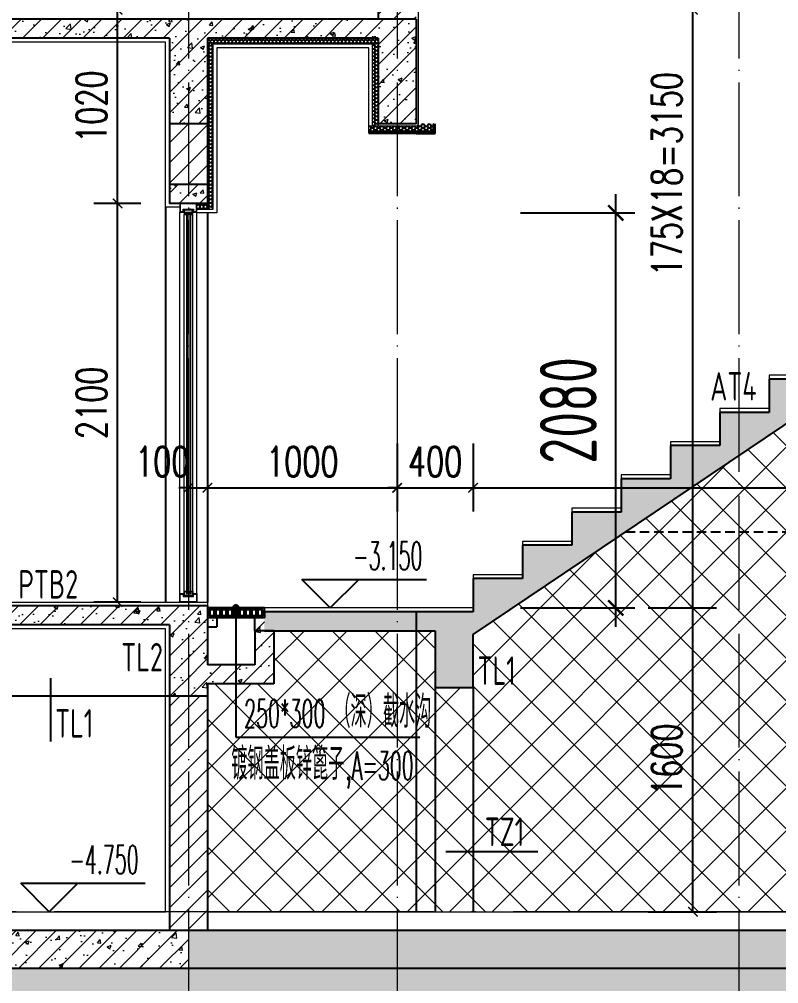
# Model space of a CAD drawing. Extents: x -655480 to 203344, y -294099 to 287156.
# Drawn here: x 52331 to 56332, y 199820 to 204900 of the extents above; entities that cross this region are included whole.
import ezdxf

# ---------------------------------------------------------------- set-up
doc = ezdxf.new("R2010")
doc.units = 0
doc.header["$LTSCALE"] = 1000
doc.linetypes.add('DOTE', pattern=[2.42, 2, -0.2, 0.02, -0.2])
doc.linetypes.add('HIDDEN', pattern=[0.375, 0.25, -0.125])
doc.layers.get('0').update_dxf_attribs({"linetype": 'CONTINUOUS'})
doc.layers.get('DEFPOINTS').update_dxf_attribs({"linetype": 'CONTINUOUS'})
for name, color, linetype in [('COLUMN', 4, 'CONTINUOUS'), ('DIM', 2, 'CONTINUOUS'), ('DIM_ELEV', 3, 'CONTINUOUS'), ('DIM_LEAD', 3, 'CONTINUOUS'), ('PUB_TEXT', 2, 'CONTINUOUS'), ('S-砼墙填充', 251, 'CONTINUOUS'), ('TEXT', 2, 'CONTINUOUS'), ('WALL', 5, 'CONTINUOUS'), ('地库集水坑', 128, 'CONTINUOUS'), ('审核', 1, 'CONTINUOUS'), ('尺寸标注', 86, 'CONTINUOUS'), ('看线', 251, 'CONTINUOUS'), ('立面-看线', 251, 'CONTINUOUS')]:
    doc.layers.add(name, color=color, linetype=linetype)
for name, color, linetype, lineweight in [('DOTE', 19, 'DOTE', 9), ('PUB_HATCH', 8, 'CONTINUOUS', 9), ('S_WINDOW', 144, 'CONTINUOUS', 15), ('内粉刷', 37, 'CONTINUOUS', 9), ('填充', 251, 'CONTINUOUS', 5), ('立面-中轮廓线', 30, 'CONTINUOUS', 35), ('细细', 250, 'CONTINUOUS', 0)]:
    doc.layers.add(name, color=color, linetype=linetype, lineweight=lineweight)
doc.styles.add('_TCH_DIM', font='SIMPLEX.shx', dxfattribs={"width": 0.7, "bigfont": 'GBCBIG.shx'})
doc.styles.add('_TCH_DIM_T3', font='SIMPLEX', dxfattribs={"width": 0.705882, "bigfont": 'GBCBIG'})
doc.styles.add('TSSD_DIMENSION', font='Tssdeng.shx', dxfattribs={"width": 0.7, "bigfont": 'tssdchn.shx'})
doc.styles.add('TSSD_REIN', font='tssdeng.shx', dxfattribs={"width": 0.7, "height": 300, "bigfont": 'tssdchn.shx'})
doc.dimstyles.new('_TCH_ARCH&&50', dxfattribs={"dimtxt": 157.5, "dimasz": 50, "dimexe": 125, "dimexo": 150, "dimgap": 58.75, "dimtad": 1, "dimdec": 0, "dimzin": 0, "dimdsep": 46, "dimtxsty": '_TCH_DIM_T3', "dimblk": 'ARCHTICK', "dimcen": 0.09, "dimclrt": 7, "dimazin": 0, "dimtfac": 1, "dimtdec": 0, "dimtix": 1, "dimtmove": 2, "dimatfit": 3, "dimldrblk": 'ARCHTICK', "dimfxl": 1, "dimtolj": 1, "dimtzin": 0, "dimarcsym": 0})
doc.dimstyles.new('TSSD_100_100$0', dxfattribs={"dimtxt": 300, "dimasz": 80, "dimexe": 100, "dimexo": 250, "dimgap": 100, "dimtad": 1, "dimdec": 0, "dimzin": 0, "dimdsep": 46, "dimtxsty": 'TSSD_DIMENSION', "dimblk": 'ARCHTICK', "dimcen": 0, "dimdle": 100, "dimclrd": 3, "dimclre": 3, "dimclrt": 7, "dimadec": 0, "dimazin": 0, "dimtfac": 1, "dimtdec": 0, "dimtix": 1, "dimtmove": 2, "dimatfit": 3, "dimldrblk": 'ARCHTICK', "dimfxl": 1, "dimtolj": 1, "dimtzin": 0, "dimarcsym": 0})
pattern_1 = [(315, (-951242.3434, -325583.9685), (-1.767766953, -1.767766953), []), (315, (-951241.165, -325583.9685), (-1.767766953, -1.767766953), [])]
pattern_2 = [(315, (-951242.3434, -327722.2054), (-1.767766953, -1.767766953), []), (315, (-951241.165, -327722.2054), (-1.767766953, -1.767766953), [])]
pattern_3 = [(45, (-360065.58, 241258.53), (-53.033009, 53.033009), []), (50, (-360065.58, 241258.53), (215.178055, -18.82564), [22.5, -247.5]), (355, (-360065.58, 241258.53), (-41.6254, 225.65764), [18, -198]), (100.4514, (-360047.65, 241256.96), (173.55281, 206.83186), [19.12206, -210.34263]), (46.1842, (-360065.58, 241318.53), (320.17231, -49.6557), [33.75, -371.25]), (96.6356, (-360038.9, 241314.4), (280.39881, 292.23536), [28.68309, -315.5139]), (351.1842, (-360065.58, 241318.53), (280.39858, 292.23558), [27, -297]), (21, (-360035.58, 241303.53), (179.072116, -120.78567), [22.5, -247.5]), (326, (-360035.58, 241303.53), (72.9946, 217.54501), [18, -198]), (71.4514, (-360020.66, 241293.46), (252.06679, 96.75915), [19.12206, -210.34263]), (37.5, (-360065.58, 241258.53), (3.647957, 99.868156), [0, -195.6, 0, -201, 0, -198.75]), (7.5, (-360065.58, 241258.53), (78.92086, 118.323514), [0, -114.6, 0, -191.1, 0, -75.75]), (327.5, (-360132.48, 241258.53), (160.146731, -6.766462), [0, -75, 0, -234, 0, -310.5]), (317.5, (-360162.48, 241258.53), (174.95585, 30.031495), [0, -97.5, 0, -155.4, 0, -220.5])]
pattern_4 = [(45, (-360065.58, 241312.38), (-53.03303, 53.03303), [])]

# ---------------------------------------------------------------- blocks, each defined once
blk = doc.blocks.new('_ArchTick')
at = {"color": 0, "linetype": 'ByBlock', "const_width": 0.15}
blk.add_lwpolyline([(-0.5, -0.5), (0.5, 0.5)], dxfattribs=at)
blk = doc.blocks.new('*D1178')
at = {"layer": 'DEFPOINTS', "color": 0, "transparency": 16777216}
for p in [(54722.1, 202815.9), (59142.1, 202815.9), (59142.1, 202432.3)]:
    blk.add_point(p, dxfattribs=at)
at = {"layer": '尺寸标注', "color": 0, "lineweight": -2, "transparency": 16777216}
for p, q in [((54722.1, 202665.9), (54722.1, 202307.3)), ((59142.1, 202665.9), (59142.1, 202307.3)), ((54722.1, 202432.3), (59142.1, 202432.3))]:
    blk.add_line(p, q, dxfattribs=at)
at = {"layer": '尺寸标注', "color": 0, "lineweight": -2, "transparency": 16777216, "xscale": 50, "yscale": 50, "zscale": 50, "rotation": 180}
blk.add_blockref('_ArchTick', (54722.1, 202432.3), dxfattribs=at)
at = {"layer": '尺寸标注', "color": 0, "lineweight": -2, "transparency": 16777216, "xscale": 50, "yscale": 50, "zscale": 50}
blk.add_blockref('_ArchTick', (59142.1, 202432.3), dxfattribs=at)
at = {"layer": '尺寸标注', "color": 7, "transparency": 16777216, "insert": (56932.1, 202569.8), "char_height": 157.5, "attachment_point": 5, "style": '_TCH_DIM_T3'}
blk.add_mtext('\\A1;260X17=4420', dxfattribs=at)
blk = doc.blocks.new('*D1179')
at = {"layer": 'DEFPOINTS', "color": 0, "transparency": 16777216}
for p in [(54322.1, 202815.9), (54722.1, 202815.9), (54722.1, 202432.3)]:
    blk.add_point(p, dxfattribs=at)
at = {"layer": '尺寸标注', "color": 0, "lineweight": -2, "transparency": 16777216}
for p, q in [((54322.1, 202665.9), (54322.1, 202307.3)), ((54722.1, 202665.9), (54722.1, 202307.3)), ((54322.1, 202432.3), (54272.1, 202432.3)), ((54322.1, 202432.3), (54722.1, 202432.3)), ((54722.1, 202432.3), (54772.1, 202432.3))]:
    blk.add_line(p, q, dxfattribs=at)
at = {"layer": '尺寸标注', "color": 0, "lineweight": -2, "transparency": 16777216, "xscale": 50, "yscale": 50, "zscale": 50}
blk.add_blockref('_ArchTick', (54322.1, 202432.3), dxfattribs=at)
at = {"layer": '尺寸标注', "color": 0, "lineweight": -2, "transparency": 16777216, "xscale": 50, "yscale": 50, "zscale": 50, "rotation": 180}
blk.add_blockref('_ArchTick', (54722.1, 202432.3), dxfattribs=at)
at = {"layer": '尺寸标注', "color": 7, "transparency": 16777216, "insert": (54522.1, 202569.8), "char_height": 157.5, "attachment_point": 5, "style": '_TCH_DIM_T3'}
blk.add_mtext('\\A1;400', dxfattribs=at)
blk = doc.blocks.new('*D1180')
at = {"layer": 'DEFPOINTS', "color": 0, "transparency": 16777216}
for p in [(53322.1, 202815.9), (54322.1, 202815.9), (54322.1, 202432.3)]:
    blk.add_point(p, dxfattribs=at)
at = {"layer": '尺寸标注', "color": 0, "lineweight": -2, "transparency": 16777216}
for p, q in [((53322.1, 202665.9), (53322.1, 202307.3)), ((54322.1, 202665.9), (54322.1, 202307.3)), ((53322.1, 202432.3), (54322.1, 202432.3))]:
    blk.add_line(p, q, dxfattribs=at)
at = {"layer": '尺寸标注', "color": 0, "lineweight": -2, "transparency": 16777216, "xscale": 50, "yscale": 50, "zscale": 50, "rotation": 180}
blk.add_blockref('_ArchTick', (53322.1, 202432.3), dxfattribs=at)
at = {"layer": '尺寸标注', "color": 0, "lineweight": -2, "transparency": 16777216, "xscale": 50, "yscale": 50, "zscale": 50}
blk.add_blockref('_ArchTick', (54322.1, 202432.3), dxfattribs=at)
at = {"layer": '尺寸标注', "color": 7, "transparency": 16777216, "insert": (53822.1, 202569.8), "char_height": 157.5, "attachment_point": 5, "style": '_TCH_DIM_T3'}
blk.add_mtext('\\A1;1000', dxfattribs=at)
blk = doc.blocks.new('*D1181')
at = {"layer": 'DEFPOINTS', "color": 0, "transparency": 16777216}
for p in [(53222.1, 202815.9), (53322.1, 202815.9), (53322.1, 202432.3)]:
    blk.add_point(p, dxfattribs=at)
at = {"layer": '尺寸标注', "color": 0, "lineweight": -2, "transparency": 16777216}
for p, q in [((53222.1, 202665.9), (53222.1, 202307.3)), ((53322.1, 202665.9), (53322.1, 202307.3)), ((53222.1, 202432.3), (53172.1, 202432.3)), ((53222.1, 202432.3), (53322.1, 202432.3)), ((53322.1, 202432.3), (53372.1, 202432.3))]:
    blk.add_line(p, q, dxfattribs=at)
at = {"layer": '尺寸标注', "color": 0, "lineweight": -2, "transparency": 16777216, "xscale": 50, "yscale": 50, "zscale": 50}
blk.add_blockref('_ArchTick', (53222.1, 202432.3), dxfattribs=at)
at = {"layer": '尺寸标注', "color": 0, "lineweight": -2, "transparency": 16777216, "xscale": 50, "yscale": 50, "zscale": 50, "rotation": 180}
blk.add_blockref('_ArchTick', (53322.1, 202432.3), dxfattribs=at)
at = {"layer": '尺寸标注', "color": 7, "transparency": 16777216, "insert": (53084.6, 202569.8), "char_height": 157.5, "attachment_point": 5, "style": '_TCH_DIM_T3'}
blk.add_mtext('\\A1;100', dxfattribs=at)
blk = doc.blocks.new('*D1185')
at = {"layer": 'DEFPOINTS', "color": 0, "transparency": 16777216}
for p in [(55494, 204949.7), (55879.9, 204949.7), (55494, 201799.7)]:
    blk.add_point(p, dxfattribs=at)
at = {"layer": '尺寸标注', "color": 0, "lineweight": -2, "transparency": 16777216}
for p, q in [((55644, 204949.7), (56004.9, 204949.7)), ((55879.9, 201799.7), (55879.9, 204949.7)), ((55644, 201799.7), (56004.9, 201799.7))]:
    blk.add_line(p, q, dxfattribs=at)
at = {"layer": '尺寸标注', "color": 0, "lineweight": -2, "transparency": 16777216, "xscale": 50, "yscale": 50, "zscale": 50}
for p, rotation in [((55879.9, 204949.7), 90), ((55879.9, 201799.7), 270)]:
    blk.add_blockref('_ArchTick', p, dxfattribs=dict(at, rotation=rotation))
at = {"layer": '尺寸标注', "color": 7, "transparency": 16777216, "insert": (55742.4, 204084), "char_height": 157.5, "attachment_point": 5, "rotation": 90, "style": '_TCH_DIM_T3'}
blk.add_mtext('\\A1;175X18=3150', dxfattribs=at)
blk = doc.blocks.new('*D1186')
at = {"layer": 'DEFPOINTS', "color": 0, "transparency": 16777216}
for p in [(55494, 201799.7), (55879.9, 201799.7), (55494, 200199.7)]:
    blk.add_point(p, dxfattribs=at)
at = {"layer": '尺寸标注', "color": 0, "lineweight": -2, "transparency": 16777216}
for p, q in [((55644, 201799.7), (56004.9, 201799.7)), ((55879.9, 200199.7), (55879.9, 201799.7)), ((55644, 200199.7), (56004.9, 200199.7))]:
    blk.add_line(p, q, dxfattribs=at)
at = {"layer": '尺寸标注', "color": 0, "lineweight": -2, "transparency": 16777216, "xscale": 50, "yscale": 50, "zscale": 50}
for p, rotation in [((55879.9, 201799.7), 90), ((55879.9, 200199.7), 270)]:
    blk.add_blockref('_ArchTick', p, dxfattribs=dict(at, rotation=rotation))
at = {"layer": '尺寸标注', "color": 7, "transparency": 16777216, "insert": (55742.4, 200999.7), "char_height": 157.5, "attachment_point": 5, "rotation": 90, "style": '_TCH_DIM_T3'}
blk.add_mtext('\\A1;1600', dxfattribs=at)
blk = doc.blocks.new('*D1187')
at = {"layer": 'DEFPOINTS', "color": 0, "transparency": 16777216}
for p in [(52849.1, 204949.7), (53122.1, 204949.7), (53122.1, 203929.7)]:
    blk.add_point(p, dxfattribs=at)
at = {"layer": '尺寸标注', "color": 0, "lineweight": -2, "transparency": 16777216}
for p, q in [((52972.1, 204949.7), (52724.1, 204949.7)), ((52849.1, 203929.7), (52849.1, 204949.7)), ((52972.1, 203929.7), (52724.1, 203929.7))]:
    blk.add_line(p, q, dxfattribs=at)
at = {"layer": '尺寸标注', "color": 0, "lineweight": -2, "transparency": 16777216, "xscale": 50, "yscale": 50, "zscale": 50}
for p, rotation in [((52849.1, 204949.7), 90), ((52849.1, 203929.7), 270)]:
    blk.add_blockref('_ArchTick', p, dxfattribs=dict(at, rotation=rotation))
at = {"layer": '尺寸标注', "color": 7, "transparency": 16777216, "insert": (52711.6, 204439.7), "char_height": 157.5, "attachment_point": 5, "rotation": 90, "style": '_TCH_DIM_T3'}
blk.add_mtext('\\A1;1020', dxfattribs=at)
blk = doc.blocks.new('*D1188')
at = {"layer": 'DEFPOINTS', "color": 0, "transparency": 16777216}
for p in [(52849.1, 203929.7), (53122.1, 203929.7), (53122.1, 201829.7)]:
    blk.add_point(p, dxfattribs=at)
at = {"layer": '尺寸标注', "color": 0, "lineweight": -2, "transparency": 16777216}
for p, q in [((52972.1, 203929.7), (52724.1, 203929.7)), ((52849.1, 201829.7), (52849.1, 203929.7)), ((52972.1, 201829.7), (52724.1, 201829.7))]:
    blk.add_line(p, q, dxfattribs=at)
at = {"layer": '尺寸标注', "color": 0, "lineweight": -2, "transparency": 16777216, "xscale": 50, "yscale": 50, "zscale": 50}
for p, rotation in [((52849.1, 203929.7), 90), ((52849.1, 201829.7), 270)]:
    blk.add_blockref('_ArchTick', p, dxfattribs=dict(at, rotation=rotation))
at = {"layer": '尺寸标注', "color": 7, "transparency": 16777216, "insert": (52711.6, 202879.7), "char_height": 157.5, "attachment_point": 5, "rotation": 90, "style": '_TCH_DIM_T3'}
blk.add_mtext('\\A1;2100', dxfattribs=at)
blk = doc.blocks.new('*D1221')
at = {"layer": 'DEFPOINTS', "color": 0, "transparency": 16777216}
for p in [(54722.1, 203879.7), (55473.7, 203879.7), (54722.1, 201799.7)]:
    blk.add_point(p, dxfattribs=at)
at = {"layer": 'DIM', "color": 3, "lineweight": -2, "transparency": 16777216}
for p, q in [((55473.7, 201699.7), (55473.7, 203979.7)), ((54972.1, 203879.7), (55573.7, 203879.7)), ((54972.1, 201799.7), (55573.7, 201799.7))]:
    blk.add_line(p, q, dxfattribs=at)
at = {"layer": 'DIM', "color": 3, "lineweight": -2, "transparency": 16777216, "xscale": 80, "yscale": 80, "zscale": 80}
for p, rotation in [((55473.7, 203879.7), 90), ((55473.7, 201799.7), 270)]:
    blk.add_blockref('_ArchTick', p, dxfattribs=dict(at, rotation=rotation))
at = {"layer": 'DIM', "color": 7, "transparency": 16777216, "insert": (55223.7, 202839.7), "char_height": 300, "attachment_point": 5, "rotation": 90, "style": 'TSSD_DIMENSION'}
blk.add_mtext('\\A1;2080', dxfattribs=at)

msp = doc.modelspace()

# ---------------------------------------------------------------- hatches: boundary and pattern name
h = msp.add_hatch()
h.set_pattern_fill('ANSI34', color=1, style=0, double=1)
h.set_pattern_definition([(45, (-1239341.808, -304651.049), (-6.73519209, 6.73519209), []), (45, (-1239339.563, -304651.049), (-6.73519209, 6.73519209), []), (45, (-1239337.318, -304651.049), (-6.73519209, 6.73519209), []), (45, (-1239335.073, -304651.049), (-6.73519209, 6.73519209), [])])
h.paths.add_polyline_path([(54522.09, 204349.4), (54512.09, 204349.4), (54512.09, 204309.4), (54172.1, 204309.4), (54172.1, 204299.4), (54522.09, 204299.4)])
at = {"layer": 'PUB_HATCH'}
h = msp.add_hatch(dxfattribs=at)
h.set_pattern_fill('普通砖', color=256, scale=30, style=0)
h.set_pattern_definition(pattern_4)
h.paths.add_polyline_path([(54422.1, 207949.73), (54222.1, 207949.73), (54222.11, 204899.94), (54422.11, 204899.94)])
h = msp.add_hatch(dxfattribs=at)
h.set_pattern_fill('钢筋混凝土', color=256, scale=30, style=0)
h.set_pattern_definition(pattern_3)
h.paths.add_polyline_path([(60642.11, 204779.73), (59142.11, 204929.73), (59142.11, 204754.73), (58882.11, 204754.73), (58882.11, 204579.73), (58622.11, 204579.73), (58622.11, 204404.73), (58362.11, 204404.73), (58362.11, 204229.73), (58102.11, 204229.73), (58102.11, 204054.73), (57842.11, 204054.73), (57842.11, 203879.73), (57582.11, 203879.73), (57582.11, 203704.73), (57322.11, 203704.73), (57322.11, 203529.73), (57062.11, 203529.73), (57062.11, 203354.73), (56802.11, 203354.73), (56802.11, 203179.73), (56542.11, 203179.73), (56542.11, 203004.73), (56282.11, 203004.73), (56282.11, 202829.73), (56022.11, 202829.73), (56022.11, 202654.73), (55762.11, 202654.73), (55762.11, 202479.73), (55502.11, 202479.73), (55502.11, 202304.73), (55242.11, 202304.73), (55242.11, 202129.73), (54982.11, 202129.73), (54982.11, 201954.73), (54722.11, 201954.73), (54722.11, 201779.73), (53622.06, 201779.73), (53622.06, 201679.73), (54522.11, 201679.73), (54522.11, 201379.73), (54722.11, 201379.73), (54722.11, 201659.19), (59394.4, 204804.01), (60642.11, 204679.24)])
h = msp.add_hatch(dxfattribs=at)
h.set_pattern_fill('钢筋混凝土', color=256, scale=30, style=0)
h.set_pattern_definition(pattern_3)
h.paths.add_polyline_path([(53222.54, 204833.27), (53223.4, 204899.94), (50423.46, 204899.94), (50422.61, 204833.27), (50522.18, 204799.94), (53122.11, 204799.94)])
h = msp.add_hatch(dxfattribs=at)
h.set_pattern_fill('钢筋混凝土', color=256, scale=30, style=0)
h.set_pattern_definition(pattern_3)
h.paths.add_polyline_path([(54222.11, 204799.94), (54422.11, 204899.94), (53223.4, 204899.94), (53222.54, 204833.27), (53322.11, 204799.94)])
h = msp.add_hatch(dxfattribs=at)
h.set_pattern_fill('钢筋混凝土', color=256, scale=30, style=0)
h.set_pattern_definition(pattern_3)
h.paths.add_polyline_path([(54422.11, 204899.94), (54222.11, 204799.94), (54222.11, 204349.4), (54422.11, 204349.4)])
h = msp.add_hatch(dxfattribs=at)
h.set_pattern_fill('钢筋混凝土', color=256, scale=30, style=0)
h.set_pattern_definition(pattern_3)
h.paths.add_polyline_path([(53222.54, 204833.27), (53122.11, 204799.94), (53122.11, 204349.4), (53322.11, 204349.4), (53322.11, 204799.94)])
h = msp.add_hatch(dxfattribs=at)
h.set_pattern_fill('普通砖', color=256, scale=30, style=0)
h.set_pattern_definition(pattern_4)
h.paths.add_polyline_path([(53322.11, 204349.4), (53122.11, 204349.4), (53122.11, 204029.73), (53322.11, 204029.73)])
h = msp.add_hatch(dxfattribs=at)
h.set_pattern_fill('钢筋混凝土', color=256, scale=30, style=0)
h.set_pattern_definition(pattern_3)
h.paths.add_polyline_path([(53122.11, 204029.73), (53122.11, 203929.73), (53322.11, 203929.73), (53322.11, 204029.73)])
h = msp.add_hatch(dxfattribs=at)
h.set_pattern_fill('钢筋混凝土', color=256, scale=30, style=0)
h.set_pattern_definition(pattern_3)
h.paths.add_polyline_path([(53122.26, 201709.74), (53322.11, 201809.74), (50322.16, 201809.74), (50522.16, 201709.74)])
h = msp.add_hatch(dxfattribs=at)
h.set_pattern_fill('钢筋混凝土', color=256, scale=30, style=0)
h.set_pattern_definition(pattern_3)
h.paths.add_polyline_path([(53322.11, 201809.74), (53122.26, 201709.74), (53122.58, 201499.57), (53222.51, 201474.76), (53322.58, 201499.73)])
h = msp.add_hatch(dxfattribs=at)
h.set_pattern_fill('钢筋混凝土', color=256, scale=30, style=0)
h.set_pattern_definition(pattern_3)
h.paths.add_polyline_path([(53322.06, 201699.73), (53372.06, 201699.74), (53372.06, 201749.74), (53322.06, 201749.73)])
h = msp.add_hatch(dxfattribs=at)
h.set_pattern_fill('钢筋混凝土', color=256, scale=30, style=0)
h.set_pattern_definition(pattern_3)
h.paths.add_polyline_path([(53622.06, 201679.74), (53622.06, 201749.74), (53572.11, 201749.73), (53572.11, 201679.73)])
h = msp.add_hatch(dxfattribs=at)
h.set_pattern_fill('钢筋混凝土', color=256, scale=30, style=0)
h.set_pattern_definition(pattern_3)
h.paths.add_polyline_path([(53572.11, 201679.73), (53572.11, 201499.73), (53672.11, 201399.73), (53672.11, 201679.73)])
h = msp.add_hatch(dxfattribs=at)
h.set_pattern_fill('钢筋混凝土', color=256, scale=30, style=0)
h.set_pattern_definition(pattern_3)
h.paths.add_polyline_path([(53222.51, 201474.76), (53122.58, 201500.02), (53122.1, 201334.83), (53322.1, 201334.25), (53322.29, 201399.73)])
h = msp.add_hatch(dxfattribs=at)
h.set_pattern_fill('钢筋混凝土', color=256, scale=30, style=0)
h.set_pattern_definition(pattern_3)
h.paths.add_polyline_path([(53672.11, 201399.73), (53572.11, 201499.73), (53322.58, 201499.73), (53222.51, 201474.76), (53322.29, 201399.73)])
h = msp.add_hatch(dxfattribs=at)
h.set_pattern_fill('普通砖', color=256, scale=30, style=0)
h.set_pattern_definition(pattern_4)
h.paths.add_polyline_path([(53322.12, 201334.54), (53122.12, 201334.54), (53122.11, 200099.73), (53322.11, 200099.73)])
h = msp.add_hatch(dxfattribs=at)
h.set_pattern_fill('钢筋混凝土', color=256, scale=30, style=0)
h.set_pattern_definition(pattern_3)
h.paths.add_polyline_path([(53222.11, 199899.73), (53222.11, 200099.73), (50422.17, 200099.73), (50422.17, 199899.73)])
h = msp.add_hatch(dxfattribs=at)
h.set_pattern_fill('钢筋混凝土', color=256, scale=30, style=0)
h.set_pattern_definition(pattern_3)
h.paths.add_polyline_path([(61494.36, 200099.73), (53222.11, 200099.73), (53222.11, 199899.73), (61494.36, 199899.73)])
at = {"layer": '地库集水坑'}
h = msp.add_hatch(dxfattribs=at)
h.set_pattern_fill('STEEL', color=250, scale=20, angle=45, style=0)
h.set_pattern_definition([(90, (-1848329.876, 4144488.78), (-31.75, 5e-15), []), (90, (-1848341.1, 4144500.005), (-31.75, 5e-15), [])])
h.paths.add_polyline_path([(53622.06, 201799.73), (53322.06, 201799.73), (53322.06, 201749.73), (53622.06, 201749.73)])
at = {"layer": '填充'}
h = msp.add_hatch(dxfattribs=at)
h.set_pattern_fill('ANSI37', color=196, scale=100, style=0)
h.set_pattern_definition([(45, (58172.1, 210059.77), (-112.2532, 112.2532), []), (135, (58172.1, 210059.77), (-112.2532, -112.2532), [])])
edge = h.paths.add_edge_path()
edge.add_line((57922.53, 203398.18), (57922.53, 202998.04))
edge.add_line((57922.53, 202998.04), (57722.1, 202998.48))
edge.add_line((57722.1, 202998.48), (57723.1, 203679.09))
edge.add_line((57723.1, 203679.09), (57308.06, 203399.73))
edge.add_line((57308.06, 203399.73), (54722.11, 201659.19))
edge.add_line((54722.11, 201659.19), (54722.11, 201379.73))
edge.add_line((54722.11, 201379.73), (54522.11, 201379.73))
edge.add_line((54522.11, 201379.73), (54522.11, 201679.73))
edge.add_line((54522.11, 201679.73), (53672.11, 201679.73))
edge.add_line((53672.11, 201679.73), (53672.11, 201399.73))
edge.add_line((53471.93, 201399.73), (53322.29, 201399.73))
edge.add_line((53322.29, 201399.73), (53322.11, 200199.74))
edge.add_line((53322.11, 200199.74), (61494.36, 200199.73))
edge.add_line((61494.36, 200199.73), (61494.36, 203399.73))
edge.add_line((61494.36, 203399.73), (57922.96, 203398.18))
h = msp.add_hatch(dxfattribs=at)
h.set_pattern_fill('EARTH', color=250, scale=50, angle=45, style=0)
h.set_pattern_definition([(45, (-105272.91, 336983.8), (0, 224.5064), [158.75, -158.75]), (45, (-105315, 337025.9), (0, 224.5064), [158.75, -158.75]), (45, (-105357.1, 337068), (0, 224.5064), [158.75, -158.75]), (135, (-105357.1, 337096.06), (-224.5064, 0), [158.75, -158.75]), (135, (-105315, 337138.15), (-224.5064, 0), [158.75, -158.75]), (135, (-105272.91, 337180.25), (-224.5064, 0), [158.75, -158.75])])
h.paths.add_polyline_path([(61494.36, 199349.84), (61494.36, 199900.09), (46315.51, 199900.09), (46315.51, 199349.84)])
at = {"layer": '立面-看线'}
h = msp.add_hatch(dxfattribs=at)
h.set_pattern_fill('HONEY', color=256, scale=7, angle=-90)
h.set_pattern_definition([(270, (-332014.926, 1015823.178), (9.623705, -16.66875), [11.1125, -22.225]), (30, (-332014.926, 1015823.178), (9.62370845, 16.66874801), [11.1125, -22.225]), (330, (-332014.926, 1015823.178), (19.24741345, -1.99e-06), [-22.225, 11.1125])])
h.paths.add_polyline_path([(54222.11, 204769.94), (54222.11, 204769.94), (54222.11, 204799.94), (53322.11, 204799.94), (53322.11, 204769.94)])
h = msp.add_hatch(dxfattribs=at)
h.set_pattern_fill('HONEY', color=256, scale=7)
h.set_pattern_definition([(360, (-757701.132, -180937.299), (16.66875, 9.623705), [11.1125, -22.225]), (120, (-757701.132, -180937.299), (-16.66874801, 9.62370845), [11.1125, -22.225]), (60, (-757701.132, -180937.299), (1.99e-06, 19.24741345), [-22.225, 11.1125])])
h.paths.add_polyline_path([(53322.11, 203899.73), (53352.11, 203899.73), (53352.11, 204769.94), (53322.11, 204769.94)])
h = msp.add_hatch(dxfattribs=at)
h.set_pattern_fill('HONEY', color=256, scale=7)
h.set_pattern_definition([(360, (-757376.3345, -183917.956), (16.66875, 9.623705), [11.1125, -22.225]), (120, (-757376.3345, -183917.956), (-16.66874801, 9.62370845), [11.1125, -22.225]), (60, (-757376.3345, -183917.956), (1.99e-06, 19.24741345), [-22.225, 11.1125])])
h.paths.add_polyline_path([(54222.11, 204339.29), (54192.11, 204339.29), (54192.11, 204769.6), (54222.11, 204769.6)])
h = msp.add_hatch(dxfattribs=at)
h.set_pattern_fill('HONEY', color=256, scale=7)
h.set_pattern_definition([(0, (-1239341.808, -304651.049), (16.66875, 9.623705), [11.1125, -22.225]), (120, (-1239341.808, -304651.049), (-16.66874801, 9.62370845), [11.1125, -22.225]), (60, (-1239341.808, -304651.049), (1.99e-06, 19.24741345), [-22.225, 11.1125])])
h.paths.add_polyline_path([(54512.09, 204349.4), (54432.1, 204349.4), (54432.1, 204339.4), (54172.1, 204339.4), (54172.1, 204309.41), (54512.09, 204309.4)])
h = msp.add_hatch(dxfattribs=at)
h.set_pattern_fill('HONEY', color=256, scale=7, angle=-90)
h.set_pattern_definition([(270, (-332069.978, 1014952.9745), (9.623705, -16.66875), [11.1125, -22.225]), (30, (-332069.978, 1014952.9745), (9.62370845, 16.66874801), [11.1125, -22.225]), (330, (-332069.978, 1014952.9745), (19.24741345, -1.99e-06), [-22.225, 11.1125])])
h.paths.add_polyline_path([(53322.11, 203899.73), (53322.11, 203929.73), (53267.06, 203929.73), (53267.06, 203899.73)])
at = {"layer": '细细'}
h = msp.add_hatch(dxfattribs=at)
h.set_pattern_fill('金属', color=256, style=0)
h.set_pattern_definition(pattern_1)
h.paths.add_polyline_path([(53267.06, 203884.73), (53247.06, 203884.73), (53247.06, 203898.24), (53197.06, 203898.24), (53197.06, 203884.73), (53177.06, 203884.73), (53177.06, 203929.73), (53267.06, 203929.73)])
h.paths.add_polyline_path([(53249.06, 203900.24), (53249.06, 203886.73), (53265.06, 203886.73), (53265.06, 203927.73), (53179.06, 203927.73), (53179.06, 203886.73), (53195.06, 203886.73), (53195.06, 203900.24)], flags=16)
h = msp.add_hatch(dxfattribs=at)
h.set_pattern_fill('金属', color=256, style=0)
h.set_pattern_definition(pattern_1)
h.paths.add_polyline_path([(53199.56, 203896.24), (53199.56, 203871.24), (53211.56, 203871.24), (53211.56, 203881.24), (53232.56, 203881.24), (53232.56, 203871.24), (53244.56, 203871.24), (53244.56, 203896.24)])
h.paths.add_polyline_path([(53242.56, 203894.24), (53242.56, 203873.24), (53234.56, 203873.24), (53234.56, 203883.24), (53209.56, 203883.24), (53209.56, 203873.24), (53201.56, 203873.24), (53201.56, 203894.24)], flags=16)
h = msp.add_hatch(color=256, dxfattribs=at)
edge = h.paths.add_edge_path()
edge.add_line((53226.56, 203881.24), (53226.56, 203869.24))
edge.add_arc((53222.06, 203860.94), 9.44, 61.51755, 118.48245)
edge.add_line((53217.56, 203869.24), (53217.56, 203881.24))
edge.add_arc((53222.06, 203889.53), 9.44, 241.51755, 298.48245)
h = msp.add_hatch(dxfattribs=at)
h.set_pattern_fill('金属', color=256, style=0)
h.set_pattern_definition(pattern_2)
h.paths.add_polyline_path([(53267.06, 201874.74), (53247.06, 201874.74), (53247.06, 201861.23), (53197.06, 201861.23), (53197.06, 201874.74), (53177.06, 201874.74), (53177.06, 201829.74), (53267.06, 201829.74)])
h.paths.add_polyline_path([(53249.06, 201859.23), (53249.06, 201872.74), (53265.06, 201872.74), (53265.06, 201831.74), (53179.06, 201831.74), (53179.06, 201872.74), (53195.06, 201872.74), (53195.06, 201859.23)], flags=16)
h = msp.add_hatch(dxfattribs=at)
h.set_pattern_fill('金属', color=256, style=0)
h.set_pattern_definition(pattern_2)
h.paths.add_polyline_path([(53199.56, 201863.23), (53199.56, 201888.23), (53211.56, 201888.23), (53211.56, 201878.23), (53232.56, 201878.23), (53232.56, 201888.23), (53244.56, 201888.23), (53244.56, 201863.23)])
h.paths.add_polyline_path([(53242.56, 201865.23), (53242.56, 201886.23), (53234.56, 201886.23), (53234.56, 201876.23), (53209.56, 201876.23), (53209.56, 201886.23), (53201.56, 201886.23), (53201.56, 201865.23)], flags=16)
h = msp.add_hatch(color=256, dxfattribs=at)
edge = h.paths.add_edge_path()
edge.add_line((53226.56, 201878.23), (53226.56, 201890.23))
edge.add_arc((53222.06, 201898.53), 9.44, 241.51755, 298.48245, ccw=False)
edge.add_line((53217.56, 201890.23), (53217.56, 201878.23))
edge.add_arc((53222.06, 201869.94), 9.44, 61.51755, 118.48245, ccw=False)

# ---------------------------------------------------------------- linework, layer by layer
at = {"color": 1}
for p, q in [((54512.09, 204309.4), (54172.1, 204309.4)), ((54172.1, 204309.4), (54172.1, 204299.4)), ((54512.09, 204349.4), (54512.09, 204309.4)), ((54522.09, 204299.4), (54522.09, 204349.4)), ((54172.1, 204299.4), (54522.09, 204299.4))]:
    msp.add_line(p, q, dxfattribs=at)
at = {"layer": 'COLUMN'}
msp.add_lwpolyline([(53622.11, 201779.73), (53622.11, 201749.74), (53572.11, 201749.73)], dxfattribs=at)
at = {"layer": 'DIM_ELEV', "color": 6}
for p, q in [((53969.59, 201799.73), (53819.59, 201949.73)), ((53819.59, 201949.73), (54475.59, 201949.73)), ((53969.59, 201799.73), (54119.59, 201949.73)), ((52488.61, 200199.73), (52338.61, 200349.73)), ((52338.61, 200349.73), (52994.61, 200349.73)), ((52488.61, 200199.73), (52638.61, 200349.73))]:
    msp.add_line(p, q, dxfattribs=at)
at = {"layer": 'DIM_LEAD'}
for p, q in [((53471.93, 201799.72), (53471.93, 201119.08)), ((53471.93, 201119.08), (54441.88, 201119.08))]:
    msp.add_line(p, q, dxfattribs=at)
at = {"layer": 'DIM_LEAD', "const_width": 20}
msp.add_lwpolyline([(53471.93, 201809.72, 1), (53471.93, 201789.72, 1)], format="xyb", close=True, dxfattribs=at)
at = {"layer": 'DOTE', "linetype": 'DOTE', "ltscale": 0.3}
for p, q in [((53222.11, 209649.77), (53222.11, 199235.64)), ((54322.11, 209649.77), (54322.11, 199235.64)), ((56122.11, 209649.77), (56122.11, 199235.64))]:
    msp.add_line(p, q, dxfattribs=at)
at = {"layer": 'DOTE', "linetype": 'DOTE'}
msp.add_line((61774.36, 200199.73), (46047.58, 200199.73), dxfattribs=at)
at = {"layer": 'PUB_HATCH', "color": 215, "true_color": 0xa953a0}
for p, q in [((53352.11, 204769.94), (54192.11, 204769.94)), ((53352.11, 203899.73), (53352.11, 204769.94)), ((54192.11, 204339.29), (54192.11, 204769.94)), ((54172.11, 204339.29), (54432.11, 204339.29)), ((54222.11, 204349.4), (54222.11, 204339.29)), ((54432.11, 204339.29), (54432.11, 204349.4)), ((53267.06, 203899.73), (53352.11, 203899.73))]:
    msp.add_line(p, q, dxfattribs=at)
msp.add_lwpolyline([(54431.76, 208699.78), (54432.14, 208239.78), (54432.14, 208239.77), (54432.09, 204349.4)], dxfattribs=at)
at = {"layer": 'S-砼墙填充'}
msp.add_line((54578.83, 200516.53), (55062.55, 200516.53), dxfattribs=at)
at = {"layer": 'S_WINDOW'}
for p, q in [((53177.06, 201874.74), (53177.06, 203884.73)), ((53199.56, 201888.23), (53199.56, 203871.24)), ((53244.56, 201888.23), (53244.56, 203871.24)), ((53267.06, 201874.74), (53267.06, 203884.73))]:
    msp.add_line(p, q, dxfattribs=at)
for points in [[(53177.06, 203929.73), (53177.06, 203884.73), (53197.06, 203884.73), (53197.06, 203898.24), (53247.06, 203898.24), (53247.06, 203884.73), (53267.06, 203884.73), (53267.06, 203929.73)], [(53179.06, 203927.73), (53179.06, 203886.73), (53195.06, 203886.73), (53195.06, 203900.24), (53249.06, 203900.24), (53249.06, 203886.73), (53265.06, 203886.73), (53265.06, 203927.73)], [(53199.56, 203896.24), (53199.56, 203871.24), (53211.56, 203871.24), (53211.56, 203881.24), (53232.56, 203881.24), (53232.56, 203871.24), (53244.56, 203871.24), (53244.56, 203896.24)], [(53201.56, 203894.24), (53201.56, 203873.24), (53209.56, 203873.24), (53209.56, 203883.24), (53234.56, 203883.24), (53234.56, 203873.24), (53242.56, 203873.24), (53242.56, 203894.24)], [(53177.06, 201829.74), (53177.06, 201874.74), (53197.06, 201874.74), (53197.06, 201861.23), (53247.06, 201861.23), (53247.06, 201874.74), (53267.06, 201874.74), (53267.06, 201829.74)], [(53179.06, 201831.74), (53179.06, 201872.74), (53195.06, 201872.74), (53195.06, 201859.23), (53249.06, 201859.23), (53249.06, 201872.74), (53265.06, 201872.74), (53265.06, 201831.74)], [(53199.56, 201863.23), (53199.56, 201888.23), (53211.56, 201888.23), (53211.56, 201878.23), (53232.56, 201878.23), (53232.56, 201888.23), (53244.56, 201888.23), (53244.56, 201863.23)], [(53201.56, 201865.23), (53201.56, 201886.23), (53209.56, 201886.23), (53209.56, 201876.23), (53234.56, 201876.23), (53234.56, 201886.23), (53242.56, 201886.23), (53242.56, 201865.23)]]:
    msp.add_lwpolyline(points, close=True, dxfattribs=at)
at = {"layer": 'TEXT', "color": 230}
for p, q in [((54422.11, 201779.73), (54422.11, 200199.73)), ((52496.1, 201429.69), (52496.1, 201096.24)), ((54722.11, 201379.73), (54722.11, 200199.73)), ((53122.1, 201334.83), (50522.17, 201334.77))]:
    msp.add_line(p, q, dxfattribs=at)
at = {"layer": 'WALL'}
for p, q in [((54222.1, 207949.73), (54222.11, 204899.94)), ((53223.4, 204899.94), (50423.46, 204899.94)), ((54422.11, 204899.94), (53223.4, 204899.94)), ((54422.11, 204899.94), (54422.11, 204349.4)), ((53122.11, 204799.94), (50522.18, 204799.94)), ((53122.11, 204799.94), (53122.11, 204349.4)), ((54222.11, 204799.94), (53322.11, 204799.94)), ((53322.11, 204799.94), (53322.11, 204349.4)), ((54222.11, 204799.94), (54222.11, 204349.4)), ((53322.11, 204349.4), (53122.11, 204349.4)), ((53122.11, 204349.4), (53122.11, 204029.73)), ((53322.11, 204349.4), (53322.11, 204029.73)), ((54422.11, 204349.4), (54222.11, 204349.4)), ((53122.11, 204029.73), (53122.11, 203929.73)), ((53322.11, 204029.73), (53122.11, 204029.73)), ((53322.11, 204029.73), (53322.11, 203929.73)), ((53322.11, 203929.73), (53122.11, 203929.73)), ((54722.11, 201659.19), (57723.1, 203679.09)), ((56542.11, 203004.73), (56282.11, 203004.73)), ((56282.11, 203004.73), (56282.11, 202829.73)), ((56282.11, 202829.73), (56022.11, 202829.73)), ((56022.11, 202829.73), (56022.11, 202654.73)), ((56022.11, 202654.73), (55762.11, 202654.73)), ((55762.11, 202654.73), (55762.11, 202479.73)), ((55762.11, 202479.73), (55502.11, 202479.73)), ((55502.11, 202479.73), (55502.11, 202304.73)), ((55502.11, 202304.73), (55242.11, 202304.73)), ((55242.11, 202304.73), (55242.11, 202129.73)), ((55242.11, 202129.73), (54982.11, 202129.73)), ((54982.11, 202129.73), (54982.11, 201954.73)), ((54982.11, 201954.73), (54722.11, 201954.73)), ((54722.11, 201954.73), (54722.11, 201779.73)), ((53322.11, 201809.74), (50322.16, 201809.74)), ((53322.11, 201809.74), (53322.58, 201499.73)), ((54722.11, 201779.73), (53622.06, 201779.73)), ((53622.06, 201779.73), (53622.06, 201749.74)), ((53322.06, 201749.73), (53372.06, 201749.74)), ((53322.06, 201749.73), (53322.06, 201699.73)), ((53372.06, 201749.74), (53372.06, 201699.74)), ((53622.06, 201749.74), (53572.11, 201749.73)), ((53572.11, 201679.73), (53572.11, 201749.73)), ((53122.26, 201709.74), (50522.16, 201709.74)), ((53122.26, 201709.74), (53122.58, 201499.57)), ((53322.06, 201699.73), (53372.06, 201699.74)), ((53622.06, 201679.74), (53572.11, 201679.73)), ((53572.11, 201679.73), (53572.11, 201499.73)), ((53672.11, 201679.73), (53572.11, 201679.73)), ((53622.06, 201679.73), (54522.09, 201679.73)), ((53672.11, 201679.73), (53672.11, 201399.73)), ((54522.09, 201679.73), (54522.11, 201679.73)), ((54522.11, 201679.73), (54522.11, 201379.73)), ((54722.11, 201379.73), (54722.11, 201659.19)), ((53122.58, 201500.02), (53122.1, 201334.83)), ((53572.11, 201499.73), (53322.58, 201499.73)), ((53322.29, 201399.73), (53322.1, 201334.25)), ((53672.11, 201399.73), (53322.29, 201399.73)), ((54522.11, 201379.73), (54722.11, 201379.73)), ((53322.1, 201334.25), (53122.1, 201334.83)), ((53122.12, 201334.54), (53122.11, 200099.73)), ((53322.12, 201334.54), (53322.11, 200099.73)), ((53222.11, 200099.73), (50422.17, 200099.73)), ((61494.36, 200099.73), (53222.11, 200099.73)), ((53222.11, 199899.73), (50422.17, 199899.73)), ((61494.36, 199899.73), (53222.11, 199899.73))]:
    msp.add_line(p, q, dxfattribs=at)
at = {"layer": '内粉刷'}
for p, q in [((50542.2, 201829.73), (53322.06, 201829.73)), ((53322.06, 201829.73), (53322.11, 201809.74)), ((53322.06, 201779.74), (53322.06, 201799.73)), ((50542.2, 200199.73), (53102.11, 200199.73)), ((53322.07, 200199.73), (61494.36, 200199.73))]:
    msp.add_line(p, q, dxfattribs=at)
for points in [[(53177.06, 203909.73), (53102.11, 203909.73), (53102.11, 204779.93), (50542.2, 204779.16), (50542.2, 201829.75)], [(54422.11, 204299.4), (54172.11, 204299.4), (54172.11, 204749.94), (53372.11, 204749.94), (53372.11, 203879.73), (53267.06, 203879.73)], [(56542.11, 203024.73), (56282.11, 203024.73), (56282.11, 202849.73), (56022.11, 202849.73), (56022.11, 202674.73), (55762.11, 202674.73), (55762.11, 202499.73), (55502.11, 202499.73), (55502.11, 202324.73), (55242.11, 202324.73), (55242.11, 202149.73), (54982.11, 202149.73), (54982.11, 201974.73), (54722.11, 201974.73), (54722.11, 201799.73), (53622.06, 201799.73)], [(53102.11, 200199.73), (53102.11, 201689.73), (50542.2, 201688.96), (50542.2, 200199.73)]]:
    msp.add_lwpolyline(points, dxfattribs=at)
at = {"layer": '地库集水坑'}
for points in [[(53622.06, 201799.73), (53322.06, 201799.73), (53322.06, 201749.73), (53622.06, 201749.73)], [(53612.06, 201789.73), (53332.06, 201789.73), (53332.06, 201759.73), (53612.06, 201759.73)]]:
    msp.add_lwpolyline(points, close=True, dxfattribs=at)
at = {"layer": '审核', "color": 58, "linetype": 'HIDDEN', "ltscale": 0.2}
msp.add_line((55525.2, 202199.73), (61494.36, 202199.73), dxfattribs=at)
at = {"layer": '看线'}
for p, q in [((53102.11, 203909.73), (53102.11, 201829.73)), ((53322.05, 203879.73), (53322.06, 201829.73)), ((54522.11, 201379.73), (54522.11, 200199.73)), ((54722.11, 201379.73), (54722.11, 200199.73))]:
    msp.add_line(p, q, dxfattribs=at)
at = {"layer": '立面-中轮廓线', "color": 1}
msp.add_line((54422.11, 204299.4), (54522.1, 204299.4), dxfattribs=at)
at = {"layer": '细细'}
for points in [[(53211.56, 203871.24), (53211.56, 201888.23)], [(53217.56, 201890.23), (53217.56, 203881.24)], [(53226.56, 201890.23), (53226.56, 203881.24)], [(53232.56, 203871.24), (53232.56, 201888.23)]]:
    msp.add_lwpolyline(points, dxfattribs=at)
for points in [[(53226.56, 203881.24), (53226.56, 203869.24, 0.2538047), (53217.56, 203869.24), (53217.56, 203881.24, 0.2538047)], [(53226.56, 201878.23), (53226.56, 201890.23, -0.2538047), (53217.56, 201890.23), (53217.56, 201878.23, -0.2538047)]]:
    msp.add_lwpolyline(points, format="xyb", close=True, dxfattribs=at)

# ---------------------------------------------------------------- texts
at = {"layer": 'PUB_TEXT', "color": 6, "style": '_TCH_DIM', "width": 0.494118}
for s, p in [('-3.150', (54089.59, 201999.78)), ('-4.750', (52594.61, 200399.78))]:
    msp.add_text(s, height=148.75, dxfattribs=at).set_placement(p)
at = {"layer": 'PUB_TEXT', "style": '_TCH_DIM'}
for s, height, width, p in [('（深）截水沟', 168.794, 0.7, (53991.36, 201169.13)), ('250*300', 148.75, 0.494118, (53515.36, 201169.13)), ('镀钢盖板锌篦子', 168.794, 0.7, (53447.81, 200894.03)), (',A=300', 148.75, 0.494118, (54049.88, 200894.03))]:
    msp.add_text(s, height=height, dxfattribs=dict(at, width=width)).set_placement(p)
at = {"layer": 'TEXT', "color": 230, "style": 'TSSD_REIN', "width": 0.7}
for s, p in [('AT4', (55971.28, 202891.84)), ('PTB2', (52325.8, 201848.81)), ('TL2', (52868.43, 201465.09)), ('TL1', (54745.41, 201394.23)), ('TL1', (52519.7, 201116.62)), ('TZ1', (54783.23, 200545.43))]:
    msp.add_text(s, height=150, dxfattribs=at).set_placement(p)

# ---------------------------------------------------------------- dimensions: what is measured, and where the dimension line sits
at = {"layer": 'DIM'}
dim = msp.add_linear_dim(base=(55473.66, 203879.73), p1=(54722.11, 201799.73), p2=(54722.11, 203879.73), angle=90, dimstyle='TSSD_100_100$0', dxfattribs=at)
dim.commit()
dim.dimension.update_dxf_attribs({"geometry": '*D1221', "text_midpoint": (55223.66, 202839.73)})
at = {"layer": '尺寸标注', "color": 106}
for p1, p2, distance, picture, middle in [((53122.11, 203929.73), (53122.11, 204949.73), 273.03, '*D1187', (52711.58, 204439.73)), ((53122.11, 201829.73), (53122.11, 203929.73), 273.03, '*D1188', (52711.58, 202879.73)), ((53322.06, 202815.94), (54322.11, 202815.94), -383.61, '*D1180', (53822.08, 202569.83)), ((54322.11, 202815.94), (54722.11, 202815.94), -383.61, '*D1179', (54522.11, 202569.83)), ((55494.05, 200199.73), (55494.05, 201799.73), -385.85, '*D1186', (55742.4, 200999.73))]:
    dim = msp.add_aligned_dim(p1=p1, p2=p2, distance=distance, dimstyle='_TCH_ARCH&&50', dxfattribs=at)
    dim.commit()
    dim.dimension.update_dxf_attribs({"geometry": picture, "text_midpoint": middle})
dim = msp.add_linear_dim(base=(55879.9, 204949.73), p1=(55494.05, 201799.73), p2=(55494.05, 204949.73), angle=90, text='175X18=3150', dimstyle='_TCH_ARCH&&50', dxfattribs=at)
dim.commit()
dim.dimension.update_dxf_attribs({"geometry": '*D1185', "text_midpoint": (55742.4, 204083.99), "dimtype": 161})
dim = msp.add_linear_dim(base=(53322.06, 202432.33), p1=(53222.11, 202815.94), p2=(53322.06, 202815.94), angle=0, dimstyle='_TCH_ARCH&&50', dxfattribs=at)
dim.commit()
dim.dimension.update_dxf_attribs({"geometry": '*D1181', "text_midpoint": (53084.61, 202569.83), "dimtype": 161})
dim = msp.add_aligned_dim(p1=(54722.11, 202815.94), p2=(59142.11, 202815.94), distance=-383.61, text='260X17=4420', dimstyle='_TCH_ARCH&&50', dxfattribs=at)
dim.commit()
dim.dimension.update_dxf_attribs({"geometry": '*D1178', "text_midpoint": (56932.11, 202569.83)})

doc.saveas('drawing.dxf')
